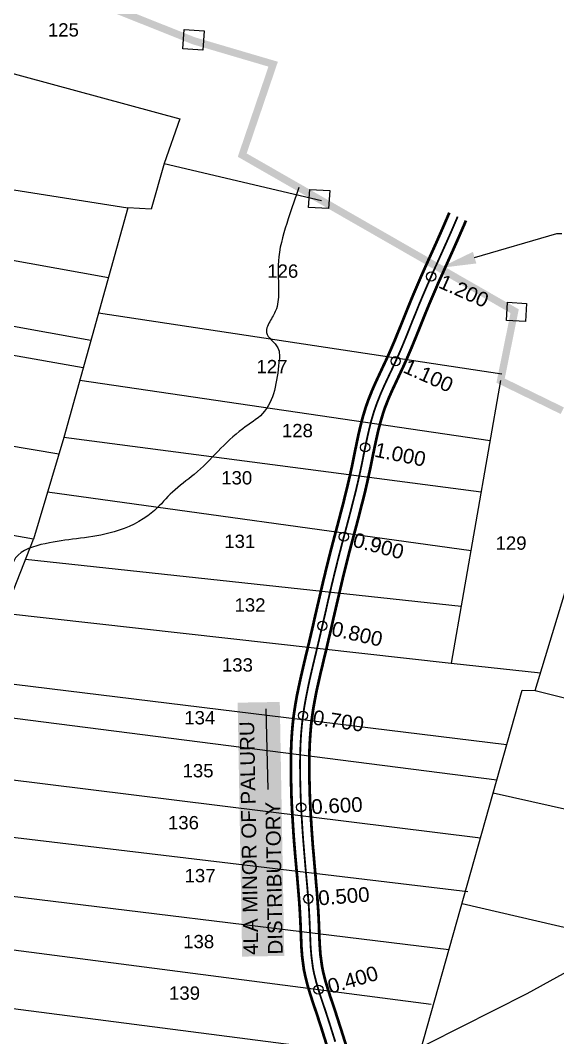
# Model space of a CAD drawing. Header units: millimetres. Extents: x 201998 to 206429, y 1598826 to 1606077.
# Drawn here: x 204064 to 204649, y 1603946 to 1605054 of the extents above; entities that cross this region are included whole.
import ezdxf
from ezdxf import colors
from ezdxf.entities.mleader import LeaderData, LeaderLine
from ezdxf.enums import TextEntityAlignment as Align
from ezdxf.math import Vec2, Vec3

# ---------------------------------------------------------------- set-up
doc = ezdxf.new("R2010")
doc.units = ezdxf.units.MM
doc.header["$PDMODE"] = 32
doc.header["$PDSIZE"] = 10
doc.linetypes.add('HIDDEN2', pattern=[0.1875, 0.125, -0.0625])
for name, color, linetype in [('CANAL1', 7, 'Continuous'), ('CHANAGE', 1, 'Continuous'), ('CSMark', 72, 'Continuous'), ('PAPER SIZE', 5, 'Continuous'), ('PLOTS', 7, 'Continuous'), ('PLOTS NO', 7, 'Continuous'), ('ROADS', 1, 'Continuous'), ('STREAMS', 4, 'Continuous'), ('STRUCTURE', 5, 'Continuous'), ('VILLAGE BOUNDARY STONES', 1, 'Continuous'), ('VILLAGE BOUNDRY', 5, 'Continuous'), ('VILLAGE STONES', 240, 'Continuous')]:
    doc.layers.add(name, color=color, linetype=linetype)
doc.styles.add('FONT1', font='Arial')
doc.styles.get("Standard").update_dxf_attribs({"font": 'arial.ttf'})
doc.dimstyles.get("Standard").update_dxf_attribs({"dimtxt": 0.18, "dimasz": 0.18, "dimexe": 0.18, "dimexo": 0.0625, "dimgap": 0.09, "dimtad": 0, "dimtih": 1, "dimtoh": 1, "dimdec": 4, "dimzin": 0, "dimdsep": 46, "dimtxsty": 'Standard', "dimcen": 0.09, "dimadec": 0, "dimazin": 0, "dimtfac": 1, "dimtdec": 4, "dimtofl": 0, "dimtmove": 0, "dimatfit": 3, "dimfxl": 1, "dimtolj": 1, "dimtzin": 0, "dimarcsym": 0})

msp = doc.modelspace()

# ---------------------------------------------------------------- linework, layer by layer
at = {"layer": 'CANAL1', "color": 200, "linetype": 'ByBlock', "ltscale": 40, "const_width": 3}
for points in [[(204397.7, 1603939), (204394.8, 1603948.2), (204391.9, 1603957.5), (204388.9, 1603966.7), (204387.4, 1603971.3), (204382.7, 1603985.2), (204379.7, 1603994.6), (204376.8, 1604004.3), (204374.4, 1604014.1), (204373, 1604020.8), (204371.2, 1604034.4), (204370.4, 1604044.5), (204370, 1604054.5), (204369.6, 1604064.3), (204369.3, 1604071.7), (204368.7, 1604083.5), (204368.1, 1604093.1), (204367.3, 1604102.7), (204366.5, 1604112.3), (204365.7, 1604122), (204364.8, 1604131.7), (204363.5, 1604146), (204363.1, 1604151.1), (204362.3, 1604160.8), (204361.6, 1604170.6), (204361, 1604180.4), (204360.4, 1604190.2), (204359.9, 1604199.9), (204359.5, 1604209.8), (204359.2, 1604221.3), (204359, 1604229.4), (204358.9, 1604239.3), (204358.9, 1604249.2), (204359.1, 1604259.1), (204359.5, 1604269.1), (204360.1, 1604279), (204361, 1604289), (204362, 1604297.6), (204363.7, 1604308.8), (204365.4, 1604318.6), (204367.4, 1604328.3), (204369.5, 1604338), (204371.7, 1604347.5), (204373.9, 1604357.1), (204376.2, 1604366.6), (204377.5, 1604372), (204380.7, 1604385.5), (204382.9, 1604394.9), (204385, 1604404.4), (204387.2, 1604413.9), (204389.4, 1604423.3), (204391.6, 1604432.8), (204393.8, 1604442.3), (204396.1, 1604451.8), (204398.4, 1604461.3), (204400.4, 1604469.4), (204403.2, 1604480.2), (204405.7, 1604489.7), (204408.2, 1604499.1), (204410.7, 1604508.5), (204413.1, 1604517.8), (204415.6, 1604527.2), (204417.9, 1604536.6), (204420.2, 1604545.9), (204422.4, 1604555.3), (204424.8, 1604565.9), (204426.5, 1604574.1), (204428.4, 1604583.7), (204430.4, 1604593.3), (204432.4, 1604603), (204434.7, 1604612.7), (204437.2, 1604622.4), (204440.1, 1604632), (204442.8, 1604639.9), (204447.2, 1604651), (204451.2, 1604660.1), (204455.4, 1604669.1), (204459.5, 1604677.9), (204463.4, 1604686.2), (204467.5, 1604695.4), (204471.3, 1604704.2), (204474.9, 1604713.1), (204478.6, 1604722.1), (204482.2, 1604731.1), (204485.8, 1604740.1), (204489.5, 1604749.2), (204492, 1604755.2), (204497.1, 1604767.2), (204501, 1604776.2), (204505, 1604785.2), (204509, 1604794.1), (204513, 1604802.9), (204517, 1604811.8), (204522.3, 1604823.8), (204524.8, 1604829.5), (204528.6, 1604838.3), (204531.4, 1604844.9)], [(204419.7, 1603935.8), (204416.8, 1603945), (204413.9, 1603954.2), (204410.9, 1603963.5), (204407.9, 1603972.9), (204406.4, 1603977.6), (204401.7, 1603991.4), (204398.8, 1604000.5), (204396.1, 1604009.5), (204393.9, 1604018.5), (204392.8, 1604024.1), (204391.1, 1604036.5), (204390.4, 1604045.8), (204389.9, 1604055.3), (204389.6, 1604065), (204389.3, 1604072.6), (204388.7, 1604084.7), (204388, 1604094.6), (204387.3, 1604104.3), (204386.4, 1604114.1), (204385.6, 1604123.8), (204384.7, 1604133.4), (204383.5, 1604147.7), (204383, 1604152.7), (204382.3, 1604162.3), (204381.6, 1604172), (204381, 1604181.6), (204380.4, 1604191.2), (204379.9, 1604200.9), (204379.5, 1604210.5), (204379.2, 1604221.9), (204379, 1604229.8), (204378.9, 1604239.4), (204378.9, 1604249), (204379.1, 1604258.5), (204379.5, 1604268.1), (204380.1, 1604277.5), (204380.9, 1604286.9), (204381.9, 1604295), (204383.4, 1604305.6), (204385.1, 1604314.9), (204386.9, 1604324.2), (204389, 1604333.6), (204391.1, 1604343), (204393.4, 1604352.4), (204395.6, 1604361.9), (204397, 1604367.3), (204400.1, 1604380.9), (204402.4, 1604390.4), (204404.5, 1604399.9), (204406.7, 1604409.4), (204408.9, 1604418.9), (204411.1, 1604428.3), (204413.3, 1604437.7), (204415.5, 1604447.1), (204417.8, 1604456.5), (204419.8, 1604464.5), (204422.5, 1604475.2), (204425, 1604484.6), (204427.5, 1604494), (204430, 1604503.3), (204432.5, 1604512.8), (204434.9, 1604522.2), (204437.3, 1604531.7), (204439.7, 1604541.2), (204441.9, 1604550.8), (204444.3, 1604561.7), (204446.1, 1604570.1), (204448, 1604579.7), (204450, 1604589.3), (204452, 1604598.7), (204454.1, 1604607.9), (204456.5, 1604617), (204459.1, 1604625.9), (204461.5, 1604633), (204465.6, 1604643.3), (204469.4, 1604651.9), (204473.5, 1604660.6), (204477.6, 1604669.4), (204481.6, 1604677.9), (204485.8, 1604687.4), (204489.7, 1604696.5), (204493.4, 1604705.5), (204497.1, 1604714.6), (204500.7, 1604723.6), (204504.3, 1604732.6), (204508, 1604741.6), (204510.4, 1604747.4), (204515.5, 1604759.3), (204519.3, 1604768.2), (204523.3, 1604777), (204527.2, 1604785.8), (204531.2, 1604794.7), (204535.2, 1604803.6), (204540.6, 1604815.8), (204543.1, 1604821.5), (204547, 1604830.4), (204549.5, 1604836.3)]]:
    msp.add_lwpolyline(points, dxfattribs=at)
at = {"layer": 'CANAL1', "color": 1, "linetype": 'HIDDEN2', "ltscale": 40, "const_width": 2}
msp.add_lwpolyline([(204407.2, 1603942), (204404.3, 1603951.2), (204401.4, 1603960.5), (204398.4, 1603969.8), (204396.9, 1603974.5), (204392.2, 1603988.3), (204389.2, 1603997.6), (204386.5, 1604006.9), (204384.1, 1604016.3), (204382.9, 1604022.4), (204381.2, 1604035.4), (204380.4, 1604045.1), (204380, 1604054.9), (204379.6, 1604064.6), (204379.3, 1604072.2), (204378.7, 1604084.1), (204378.1, 1604093.8), (204377.3, 1604103.5), (204376.5, 1604113.2), (204375.6, 1604122.9), (204374.7, 1604132.6), (204373.5, 1604146.8), (204373.1, 1604151.9), (204372.3, 1604161.6), (204371.6, 1604171.3), (204371, 1604181), (204370.4, 1604190.7), (204369.9, 1604200.4), (204369.5, 1604210.1), (204369.2, 1604221.6), (204369, 1604229.6), (204368.9, 1604239.4), (204368.9, 1604249.1), (204369.1, 1604258.8), (204369.5, 1604268.6), (204370.1, 1604278.3), (204371, 1604287.9), (204372, 1604296.3), (204373.6, 1604307.2), (204375.3, 1604316.7), (204377.2, 1604326.3), (204379.2, 1604335.8), (204381.4, 1604345.3), (204383.6, 1604354.7), (204385.9, 1604364.2), (204387.2, 1604369.7), (204390.4, 1604383.2), (204392.6, 1604392.7), (204394.8, 1604402.1), (204397, 1604411.6), (204399.1, 1604421.1), (204401.3, 1604430.6), (204403.5, 1604440), (204405.8, 1604449.5), (204408.1, 1604458.9), (204410.1, 1604467), (204412.9, 1604477.7), (204415.3, 1604487.1), (204417.8, 1604496.5), (204420.3, 1604505.9), (204422.8, 1604515.3), (204425.2, 1604524.7), (204427.6, 1604534.1), (204430, 1604543.6), (204432.2, 1604553.1), (204434.6, 1604563.8), (204436.3, 1604572.1), (204438.2, 1604581.7), (204440.2, 1604591.3), (204442.2, 1604600.8), (204444.4, 1604610.3), (204446.8, 1604619.7), (204449.6, 1604629), (204452.2, 1604636.4), (204456.4, 1604647.1), (204460.3, 1604656), (204464.4, 1604664.8), (204468.6, 1604673.6), (204472.5, 1604682), (204476.7, 1604691.4), (204480.5, 1604700.3), (204484.2, 1604709.3), (204487.8, 1604718.3), (204491.4, 1604727.4), (204495.1, 1604736.4), (204498.7, 1604745.4), (204501.2, 1604751.3), (204506.3, 1604763.3), (204510.2, 1604772.2), (204514.1, 1604781.1), (204518.1, 1604789.9), (204522.1, 1604798.8), (204526.1, 1604807.7), (204531.5, 1604819.8), (204534, 1604825.5), (204537.8, 1604834.4), (204540.5, 1604840.6)], dxfattribs=at)
at = {"layer": 'CSMark'}
for p in [(204511.6, 1604775.4), (204473, 1604683.2), (204439.8, 1604589.3), (204416.6, 1604492), (204393.1, 1604394.9), (204372.1, 1604297.1), (204370.1, 1604197.3), (204377.8, 1604097.6), (204388.9, 1603998.6)]:
    msp.add_point(p, dxfattribs=at)
at = {"layer": 'PLOTS'}
for points in [[(203962.4, 1605148.1), (203909.3, 1605057.2), (203876.5, 1605001.1), (203808.6, 1604909.1), (203760.6, 1604844), (203709.9, 1604783.9), (203686.7, 1604754.6), (203639, 1604660.9), (203629.4, 1604641.9), (203652, 1604599.3), (203600.4, 1604610.1), (203570.3, 1604579.7), (203494.9, 1604501.1), (204043, 1604398.4), (204078.5, 1604489.2), (203570.3, 1604579.7)], [(203910.5, 1605059.2), (204010.5, 1605008.8), (204238, 1604947.2), (204221.1, 1604898.4), (204392.3, 1604858.1)], [(203808.6, 1604909.1), (204181.5, 1604850.1)], [(204221.1, 1604898.4), (204206.6, 1604848.7), (204181.5, 1604850.1), (204111.6, 1604600.2), (204078.5, 1604489.2)], [(203762.1, 1604846.1), (204160.2, 1604774.2)], [(204141.1, 1604705.8), (203709.9, 1604783.9)], [(204132.8, 1604676), (203686.7, 1604754.6)], [(204588.7, 1604669), (204149.4, 1604735.5)], [(203639, 1604660.9), (204106.3, 1604582.4)], [(204129, 1604662.6), (204575.9, 1604596.8)], [(204587.2, 1604662), (204533.5, 1604354.1), (204630.6, 1604343.7)], [(204566.1, 1604540.6), (204111.6, 1604600.2)], [(204093.9, 1604540.8), (204555, 1604477)], [(204332, 1603378.5), (204454.3, 1603777.1), (204479.7, 1603860.1), (204610.6, 1604324.8), (204624.7, 1604324.5), (204686.5, 1604527.5)], [(204544.3, 1604415.9), (204070, 1604467.3)], [(204047, 1604408.7), (204533.5, 1604354.1)], [(204624.7, 1604324.5), (204809, 1604278.5), (204835, 1604354.6)], [(204593.8, 1604265.3), (204021.5, 1604335.4)], [(204012.7, 1604300.1), (204583.1, 1604227.3)], [(204565.2, 1604163.5), (203997.5, 1604234.2)], [(204948.5, 1604192.4), (204930.4, 1604134), (204579, 1604212.8)], [(203985.6, 1604173.2), (204551.7, 1604105.6)], [(204545.2, 1604092.4), (204895.7, 1604011.3), (204930.4, 1604134)], [(204530.9, 1604042), (203971.8, 1604110.4)], [(203959, 1604054.8), (204511.6, 1603982.9)], [(204496.8, 1603920.8), (203941, 1603992.6)]]:
    msp.add_lwpolyline(points, dxfattribs=at)
at = {"layer": 'ROADS'}
msp.add_lwpolyline([(203544.6, 1603338.3), (203629.1, 1603377.9), (203671, 1603397.6), (203729.6, 1603425.9), (203774.4, 1603474.5), (203803.7, 1603511), (203846.7, 1603546.9), (203912.9, 1603602.3), (203967.5, 1603623.7), (204048.3, 1603654.7), (204092.3, 1603684.2), (204131, 1603721.7), (204226.4, 1603769.4), (204325.5, 1603819), (204436.4, 1603903.9), (204616.1, 1603994.4), (204720.4, 1604051.9), (204808.3, 1604087), (204907.1, 1604139.2), (204976.4, 1604209.2), (205030.6, 1604264.8)], dxfattribs=at)
at = {"layer": 'STREAMS'}
msp.add_spline([(204367.7, 1604872.2), (204356.1, 1604838.3), (204345.8, 1604796.7), (204345.4, 1604760.8), (204343.1, 1604740.2), (204336.8, 1604727.8), (204332.4, 1604714.5), (204344.7, 1604697.8), (204345.9, 1604681.8), (204328, 1604626.1), (204306.4, 1604609.5), (204253.7, 1604559.9), (204229.9, 1604540.6), (204210.4, 1604520.6), (204203, 1604514.7), (204160.8, 1604495.7), (204125.4, 1604489.7), (204091.5, 1604484.4), (204059.2, 1604468.8), (204049.8, 1604443.6), (204037.3, 1604425.1), (204013.3, 1604357.1), (204004.3, 1604331.9), (204000.6, 1604317.9), (203977.3, 1604247.4), (203963, 1604230.4), (203949.4, 1604205.7), (203930.1, 1604183.6), (203925.1, 1604178.6), (203880.2, 1604139.8), (203863.7, 1604116.4), (203826, 1604099.7), (203806.7, 1604083.2), (203775.1, 1604077.4), (203757.4, 1604071.9), (203751.4, 1604051.6), (203763.3, 1604010.4), (203767.5, 1603995.5), (203771.2, 1603979), (203776.8, 1603963.1), (203785.7, 1603956.5), (203807.8, 1603942.2), (203816.5, 1603933.7), (203824, 1603926.1), (203835.7, 1603917.5), (203847, 1603907.4), (203848.9, 1603892.8), (203840.3, 1603871), (203833.8, 1603854.4), (203808.2, 1603811), (203804, 1603802.5), (203765.8, 1603753.6), (203759, 1603722.7), (203734.5, 1603698.3), (203728.3, 1603687.5), (203694, 1603651.5), (203681.9, 1603625.9), (203655.6, 1603604.8), (203634, 1603586), (203615.6, 1603560.8), (203610.9, 1603544.4), (203584.5, 1603518.5), (203562.5, 1603476.6), (203558.1, 1603447.6), (203547.7, 1603410.1), (203535.2, 1603393), (203520.3, 1603357.5)], degree=3, dxfattribs=at)
at = {"layer": 'VILLAGE BOUNDARY STONES'}
for points in [[(204242.7, 1605044.5), (204264.3, 1605043.1), (204262.9, 1605022), (204241.3, 1605023.4)], [(204379.4, 1604870.3), (204401.2, 1604868.9), (204400, 1604849.3), (204378.2, 1604850.7)], [(204594.9, 1604747.3), (204615.5, 1604746), (204614.3, 1604726.2), (204593.6, 1604727.5)]]:
    msp.add_lwpolyline(points, close=True, dxfattribs=at)
at = {"layer": 'VILLAGE BOUNDRY', "const_width": 8}
msp.add_lwpolyline([(204654.4, 1604629.2), (204587.2, 1604662), (204602.5, 1604737.6), (204305.9, 1604907.6), (204339.6, 1605006.6), (204253.1, 1605032.1), (203951.6, 1605152.4)], dxfattribs=at)

# ---------------------------------------------------------------- texts
at = {"layer": 'CHANAGE', "style": 'FONT1'}
for s, rotation, p in [('1.200', 336.0322, (204521.7, 1604771)), ('1.100', 335.9824, (204483.1, 1604678.7)), ('1.000', 348.5381, (204450.6, 1604587.1)), ('0.900', 345.1434, (204427.3, 1604489.2)), ('0.800', 347.0638, (204403.8, 1604392.4)), ('0.700', 351.585, (204383, 1604295.5)), ('0.600', 2.8468, (204381.1, 1604197.8)), ('0.500', 4.4165, (204388.7, 1604098.4)), ('0.400', 16.4042, (204399.5, 1604001.7))]:
    msp.add_text(s, height=16, rotation=rotation, dxfattribs=at).set_placement(p, align=Align.MIDDLE_LEFT)
at = {"layer": 'PLOTS NO'}
for s, p in [('125', (204094.3, 1605036.7)), ('126', (204333.1, 1604774)), ('127', (204321.4, 1604670)), ('128', (204349.1, 1604600.3)), ('130', (204283, 1604548.9)), ('131', (204286.3, 1604479.7)), ('129', (204581.7, 1604477.8)), ('132', (204297.5, 1604410.4)), ('133', (204283.8, 1604345.1)), ('134', (204242.8, 1604287.6)), ('135', (204240.9, 1604229.9)), ('136', (204225, 1604173.3)), ('137', (204243.1, 1604115.6)), ('138', (204241.6, 1604043.8)), ('139', (204226.2, 1603987.7))]:
    msp.add_text(s, height=14.5, dxfattribs=at).set_placement(p)
at = {"layer": 'STRUCTURE', "color": 5, "insert": (204307.4, 1604036.3), "char_height": 16, "width": 273.397, "attachment_point": 1, "rotation": 91.0155, "style": 'FONT1', "bg_fill": 1, "box_fill_scale": 1.1, "bg_fill_color": 7, "bg_fill_true_color": 16777215, "bg_fill_transparency": 0}
msp.add_mtext('{\\C1;4LA MINOR OF PALURU DISTRIBUTORY}', dxfattribs=at)

# ---------------------------------------------------------------- leaders
at = {"layer": 'PAPER SIZE', "color": 1}
msp.add_leader([(204331.7, 1604304.4), (204333.7, 1604216.8)], dimstyle='Standard', override={"dimasz": 40, "dimgap": 0.09, "dimtad": 0, "dimtfill": 2, "dimtfillclr": 5}, dxfattribs=at)
at = {"layer": 'VILLAGE STONES', "color": 1}
ml = msp.add_multileader_mtext('Standard', dxfattribs=at)
ml.set_content('KM 1.200', color=1)
ml.set_leader_properties()
ml.build(insert=Vec2(0, 0))
ml.multileader.update_dxf_attribs({"dogleg_length": 0.36, "arrow_head_size": 40})
ctx = ml.context
ctx.base_point, ctx.char_height, ctx.arrow_head_size, ctx.landing_gap_size, ctx.plane_origin = Vec3(204653.8, 1604822.2), 30, 40, 0.09, Vec3(204543.6, 1605046.7)
notes = []
notes.append((ctx, [(0, (1, 1, 0), (204648.3, 1604822.2), (1, 0), 5.45, [(0, [(204520.6, 1604784.6)], 0, [])])]))
ctx.mtext.insert, ctx.mtext.flow_direction = Vec3(204653.9, 1604837.4), 5
for ctx, leaders in notes:
    for number, flags, end, landing, length, lines in leaders:
        leader = LeaderData()
        leader.index, (leader.has_last_leader_line, leader.has_dogleg_vector, leader.attachment_direction) = number, flags
        leader.last_leader_point, leader.dogleg_vector, leader.dogleg_length = Vec3(end), Vec3(landing), length
        for number, points, colour, breaks in lines:
            line = LeaderLine()
            line.index, line.vertices, line.color, line.breaks = number, Vec3.list(points), colors.encode_raw_color(colour), breaks
            leader.lines.append(line)
        ctx.leaders.append(leader)

doc.saveas('drawing.dxf')
